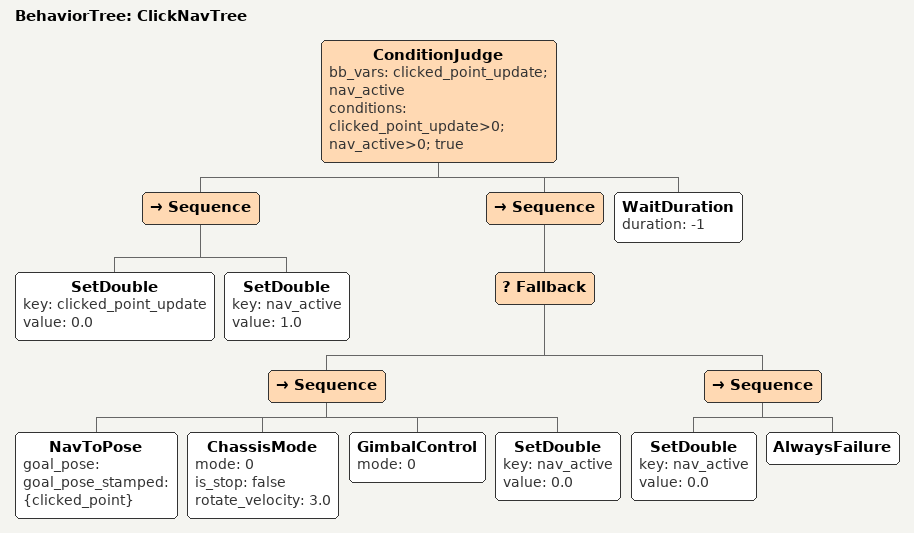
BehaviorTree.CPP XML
<?xml version="1.0" encoding="UTF-8"?>
<root BTCPP_format="3"
      main_tree_to_execute="ClickNavTree">
  <BehaviorTree ID="ClickNavTree">
    <ConditionJudge bb_vars="clicked_point_update;nav_active"
                    conditions="clicked_point_update>0; nav_active>0; true">
      <Sequence>
        <SetDouble key="clicked_point_update" value="0.0"/>
        <SetDouble key="nav_active"           value="1.0"/>
      </Sequence>
      <Sequence>
        <Fallback>
          <Sequence>
            <NavToPose goal_pose=""
                       goal_pose_stamped="{clicked_point}"/>
            <ChassisMode mode="0"
                         is_stop="false"
                         rotate_velocity="3.0"/>
            <GimbalControl mode="0"/>
            <SetDouble key="nav_active" value="0.0"/>
          </Sequence>
          <Sequence>
            <SetDouble key="nav_active" value="0.0"/>
            <AlwaysFailure/>
          </Sequence>
        </Fallback>
      </Sequence>
      <WaitDuration duration="-1"/>
    </ConditionJudge>
  </BehaviorTree>

</root>
